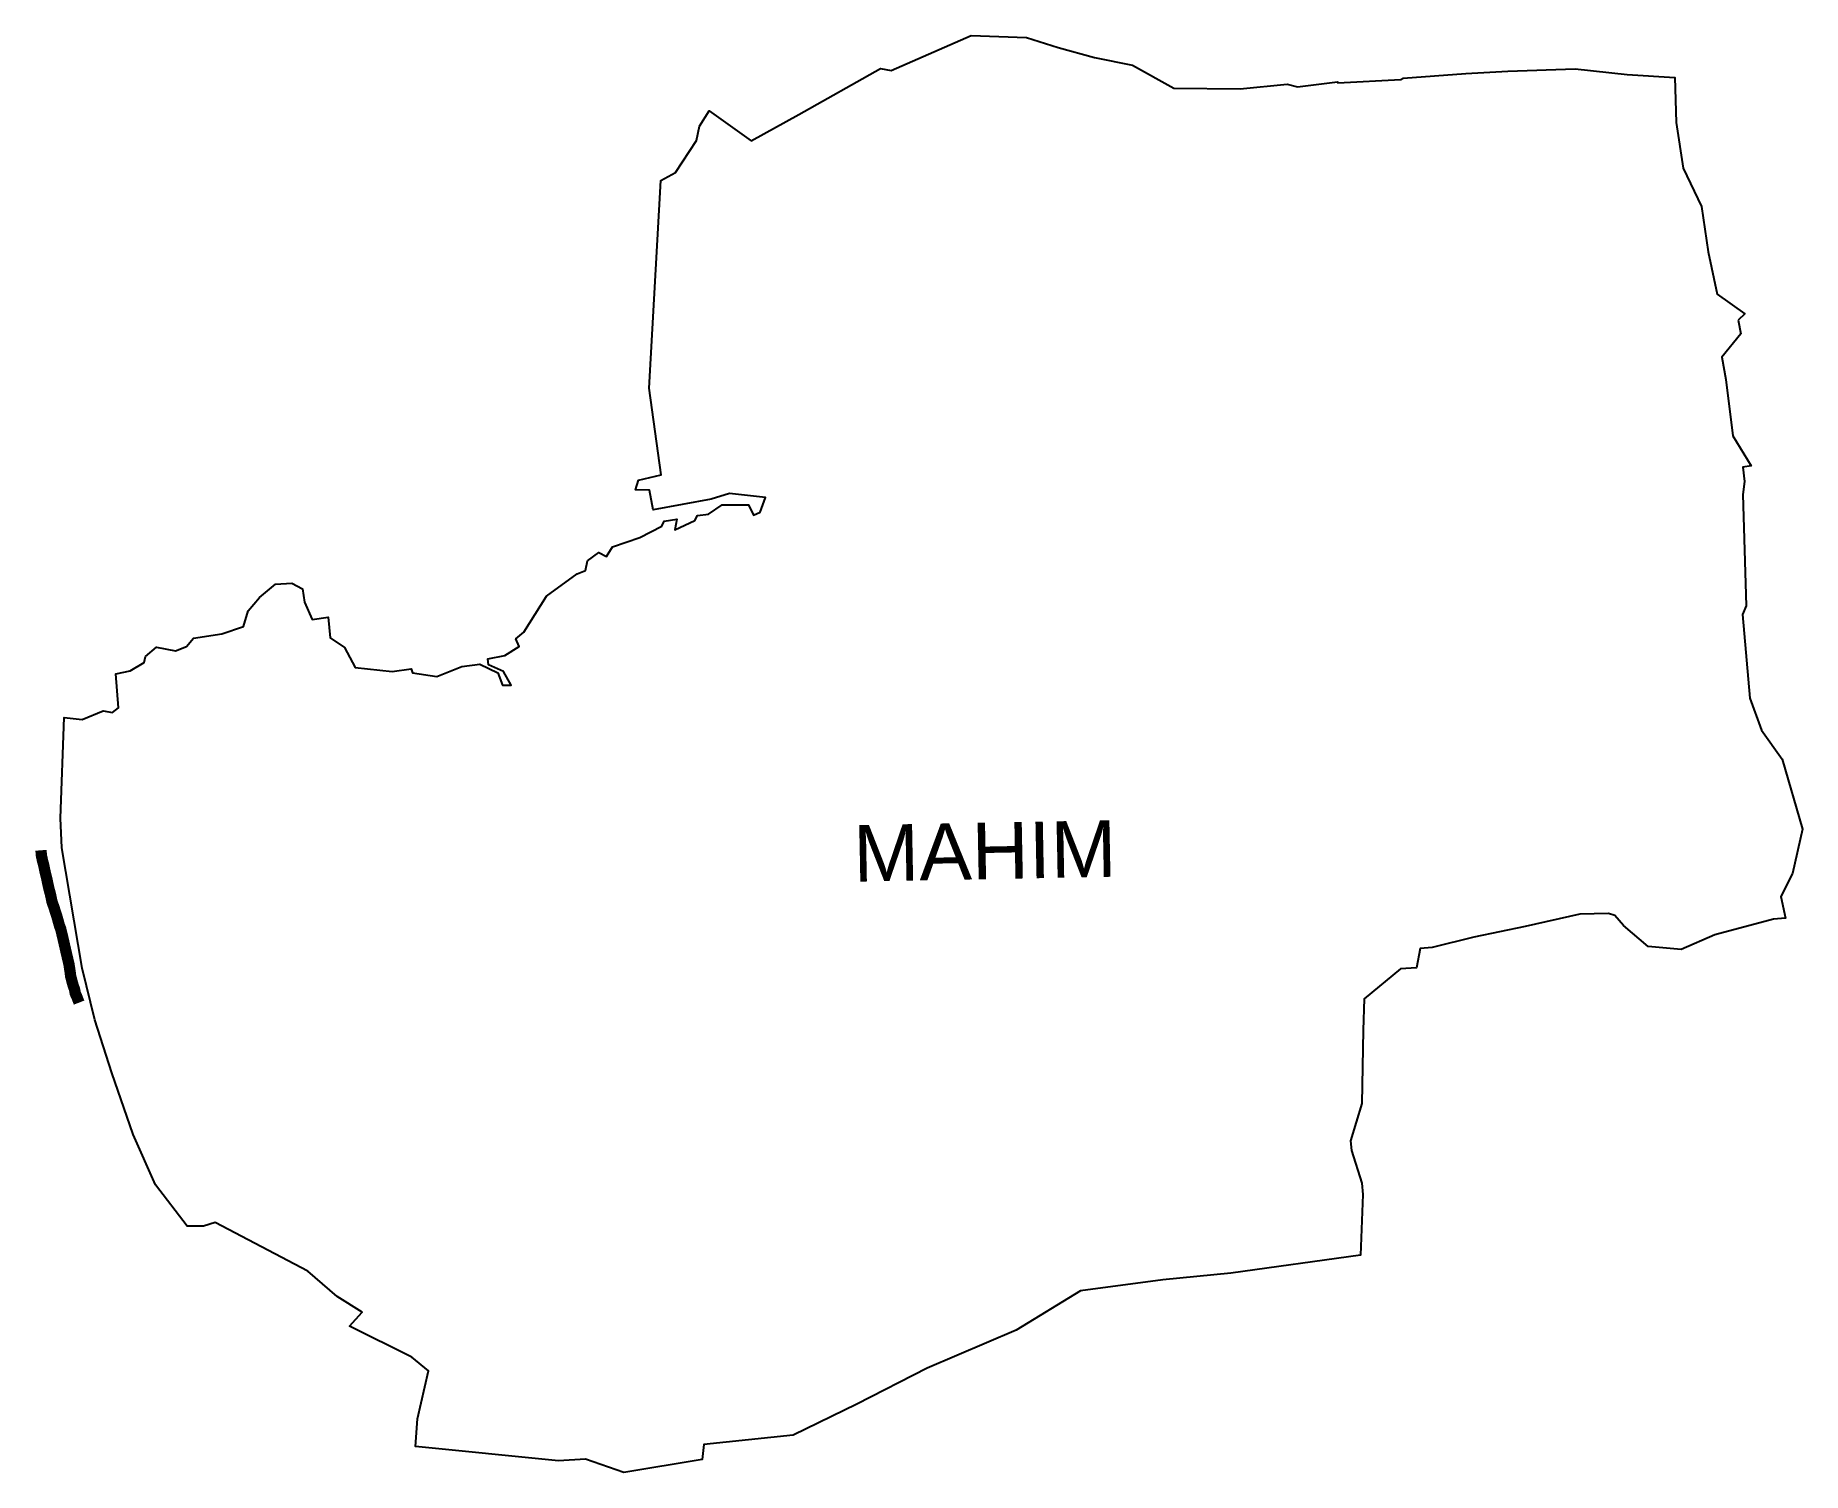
# Model space of a CAD drawing. Header units: metres. Extents: x 260008 to 267842, y 2171850 to 2178220.
import ezdxf

# ---------------------------------------------------------------- set-up
doc = ezdxf.new("R2010")
doc.units = ezdxf.units.M
doc.header["$MEASUREMENT"] = 0
for name, color, linetype in [('ARTIFICIALLY PROTECTED', 1, 'Continuous'), ('village', 3, 'Continuous'), ('VILLAGE NAME', 250, 'Continuous')]:
    doc.layers.add(name, color=color, linetype=linetype)
doc.styles.get("Standard").update_dxf_attribs({"font": 'arial.ttf'})

msp = doc.modelspace()

# ---------------------------------------------------------------- linework, layer by layer
at = {"layer": 'ARTIFICIALLY PROTECTED', "const_width": 50, "flags": 128}
msp.add_lwpolyline([(260033.2, 2174608.2), (260035.1, 2174584.8), (260036.1, 2174579.3), (260038.2, 2174571.8), (260039, 2174564.9), (260044.9, 2174544.1), (260051.2, 2174513.6), (260059, 2174481.9), (260061.8, 2174467.8), (260068.3, 2174438.1), (260075.2, 2174413), (260081.9, 2174380.9), (260087.6, 2174364.4), (260091.4, 2174353.3), (260103.9, 2174314.4), (260115.3, 2174273.3), (260120.4, 2174260.6), (260129.9, 2174221.1), (260144.5, 2174157.2), (260157.4, 2174102.2), (260162.9, 2174065.5), (260164.8, 2174049.5), (260169.1, 2174033.8), (260172.1, 2174021.1), (260176.6, 2174007.1), (260180.6, 2173995.5), (260182.7, 2173988.9), (260185, 2173974.1), (260190.8, 2173962.2), (260202.1, 2173933.1)], dxfattribs=at)
at = {"layer": 'village'}
msp.add_lwpolyline([(267555.6, 2176958.3), (267567.8, 2176897.1)], dxfattribs=at)
at = {"layer": 'village', "color": 3}
for points in [[(267841.7, 2174702, 0), (267796, 2174505.2, 0), (267744.9, 2174404, 0), (267765, 2174307.8, 0), (267712, 2174302.2, 0), (267452.8, 2174233.7, 0), (267303.4, 2174168.4, 0), (267157.2, 2174181.1, 0), (267047.6, 2174274.8, 0), (267009.9, 2174318.9, 0), (266981.6, 2174328.6, 0), (266854.8, 2174324.8, 0), (266612.5, 2174270.3, 0), (266384.1, 2174222.7, 0), (266199.6, 2174176.8, 0), (266146.9, 2174172.6, 0), (266130, 2174087.8, 0), (266059.6, 2174082.8, 0), (265898.8, 2173949.7, 0), (265893.3, 2173811.5, 0), (265887.5, 2173485.2, 0), (265837.5, 2173321.1, 0), (265841.3, 2173278.3, 0), (265888.5, 2173132.1, 0), (265892.7, 2173082.2, 0), (265882.5, 2172813.4, 0), (265307.4, 2172734.2, 0), (265006.2, 2172705.1, 0), (264640.9, 2172655.6, 0), (264356.3, 2172481.4, 0), (263961.3, 2172312.5, 0), (263650, 2172153.2, 0), (263367.9, 2172016.2, 0), (262970.6, 2171974.3, 0), (262964, 2171908.2, 0), (262616.1, 2171849.8, 0), (262446.7, 2171910.1, 0), (262327.3, 2171902.8, 0), (261692.5, 2171965.2, 0), (261701.4, 2172088, 0), (261750.8, 2172301, 0), (261677.3, 2172361, 0), (261400.2, 2172498.9, 0), (261456.6, 2172561.2, 0), (261346.1, 2172631.2, 0), (261216.3, 2172742.3, 0), (260804.5, 2172958.8, 0), (260753.7, 2172942.8, 0), (260681.1, 2172942.7, 0), (260540.7, 2173125.7, 0), (260441.8, 2173348.6, 0), (260347.4, 2173622.3, 0), (260272.5, 2173857.1, 0), (260215, 2174085.6, 0), (260125.4, 2174619, 0), (260119.4, 2174750.3, 0), (260135.8, 2175197.1, 0), (260216, 2175187.7, 0), (260308.8, 2175226.8, 0), (260349.7, 2175219.3, 0), (260376.2, 2175239, 0), (260365, 2175390.7, 0), (260427.8, 2175403.9, 0), (260490.5, 2175440.2, 0), (260495.8, 2175467.4, 0), (260545.3, 2175507.8, 0), (260628.9, 2175492, 0), (260677.5, 2175511.8, 0), (260709.4, 2175548.4, 0), (260834.3, 2175567.4, 0), (260930.3, 2175599.4, 0), (260950.8, 2175669.5, 0), (261001.4, 2175728.3, 0), (261072.8, 2175787.1, 0), (261144.8, 2175792.3, 0), (261192.8, 2175766.5, 0), (261201.4, 2175708.4, 0), (261235.4, 2175630.6, 0), (261305.6, 2175641.9, 0), (261314.6, 2175550.2, 0), (261378.9, 2175507.6, 0), (261426.2, 2175417.7, 0), (261589.9, 2175400, 0), (261673.3, 2175412.6, 0), (261680.2, 2175394.1, 0), (261788.1, 2175378.4, 0), (261898.8, 2175423.1, 0), (261979.1, 2175433.3, 0), (262058.1, 2175395, 0), (262078.9, 2175340.2, 0), (262116.8, 2175340.3, 0), (262082.8, 2175400.1, 0), (262016.8, 2175430.5, 0), (262013.2, 2175456.2, 0), (262089, 2175472.1, 0), (262152.1, 2175511, 0), (262138.2, 2175545.3, 0), (262173.3, 2175574.8, 0), (262274.3, 2175734.8, 0), (262409.3, 2175833.7, 0), (262446.3, 2175847.9, 0), (262455.4, 2175890.9, 0), (262505.6, 2175928.2, 0), (262539.8, 2175910.8, 0), (262567.1, 2175953.1, 0), (262687.3, 2175994.7, 0), (262784.5, 2176045, 0), (262794.7, 2176066.3, 0), (262851.2, 2176075.2, 0), (262842, 2176028.5, 0), (262931, 2176069.9, 0), (262943.2, 2176091.8, 0), (262992.5, 2176098.7, 0), (263053.1, 2176139.2, 0), (263168.5, 2176138.7, 0), (263191.7, 2176093.2, 0), (263221.2, 2176107.4, 0), (263245.1, 2176171.5, 0), (263085.5, 2176189.5, 0), (263003.3, 2176164.5, 0), (262746.8, 2176116.7, 0), (262730.6, 2176204.8, 0), (262667.8, 2176205.6, 0), (262681.6, 2176249.4, 0), (262781.4, 2176272.7, 0), (262728.5, 2176656.8, 0), (262780.9, 2177576.9, 0), (262845.2, 2177611.9, 0), (262939.2, 2177753.9, 0), (262951.7, 2177818.4, 0), (262995.6, 2177885.2, 0), (263180.4, 2177752.6, 0), (263392.9, 2177869.7, 0), (263754.9, 2178073.5, 0), (263802.3, 2178065.1, 0), (264156, 2178220.2, 0), (264401.1, 2178210.1, 0), (264541.6, 2178166.6, 0), (264703.5, 2178122.6, 0), (264871.9, 2178088.4, 0), (265053.8, 2177986.3, 0), (265349.1, 2177983.1, 0), (265557, 2178004.5, 0), (265603.1, 2177992.6, 0), (265780.5, 2178014.6, 0), (265782.1, 2178010.4, 0), (266061.4, 2178024.3, 0), (266071, 2178030.5, 0), (266348.8, 2178051.8, 0), (266534.8, 2178061.3, 0), (266833, 2178071.5, 0), (267063.5, 2178046.1, 0), (267275.8, 2178033.9, 0), (267281.8, 2177834, 0), (267312.3, 2177632, 0), (267393.6, 2177461.9, 0), (267423.4, 2177261.4, 0), (267463, 2177072.9, 0), (267586.1, 2176985.4, 0), (267555.6, 2176958.3, 0)], [(267567.8, 2176897.1, 0), (267484, 2176793.3, 0), (267500.8, 2176695, 0), (267532.7, 2176445.9, 0), (267613.8, 2176311.6, 0), (267577, 2176306.2, 0), (267584.4, 2176242.8, 0), (267577.1, 2176185.3, 0), (267591, 2175691.7, 0), (267575.6, 2175653.8, 0), (267608.2, 2175282.9, 0), (267659.5, 2175140, 0), (267751.1, 2175012.2, 0), (267841.7, 2174702, 0)]]:
    msp.add_polyline3d(points, dxfattribs=at)

# ---------------------------------------------------------------- texts
at = {"layer": 'VILLAGE NAME', "insert": (263631.4, 2174719.3), "char_height": 250.513, "attachment_point": 1, "rotation": 1.10283}
msp.add_mtext_dynamic_manual_height_columns('{\\fArial|b0|i0|c0|p34;MAHIM}', width=1674.558, gutter_width=1252.6, heights=[0], dxfattribs=at)

doc.saveas('drawing.dxf')
